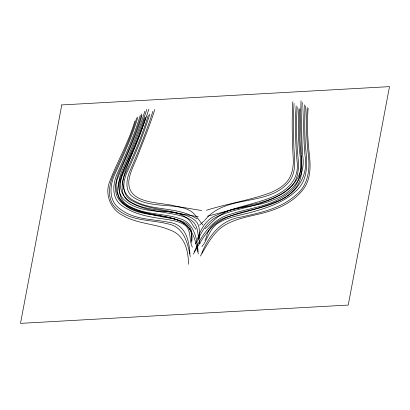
<?xml version="1.0" encoding="UTF-8"?>
<svg xmlns="http://www.w3.org/2000/svg" width="410" height="410" viewBox="0 0 410 410"><rect width="100%" height="100%" fill="white"/><g stroke="black" fill="none" stroke-linecap="round" stroke-linejoin="round"><path stroke-width="0.61" d="M302.298 102.418C301.283 120.033 301.56 137.734 302.703 155.339M294.083 103.428C293.094 117.706 293.504 132.03 293.847 146.324C294.293 157.978 296.948 171.108 289.506 181.271C268.048 207.588 226.12 193.453 204.877 220.196M301.042 100.768L300.489 119.812L301.294 154.237M292.822 101.762C291.782 119.848 292.171 138.006 293.094 156.087M296.148 105.811C294.867 124.143 295.451 142.572 297.009 160.869C300.566 185.105 278.646 196.159 258.869 201.623M304.369 104.816C303.251 121.498 303.528 138.273 304.943 154.929M305.465 105.944C304.394 119.838 304.635 133.814 305.553 147.708C307.233 161.924 308.453 178.616 297.429 189.671C284.56 202.391 266.643 208.136 249.567 212.749C239.583 215.368 229.103 217.008 219.95 222.035C212.452 225.746 209.182 233.777 205.702 240.834A52.951 37.438 -19.3 0 1 204.452 243.007A32.682 23.109 -19.3 0 1 203.657 244.232L201.904 246.615M297.25 106.913C296.03 123.471 296.394 140.143 297.973 156.666M307.223 107.569C306.003 122.2 306.506 136.94 307.91 151.536C310.278 166.593 309.278 184.362 296.358 194.632C281.034 208.705 259.991 212.8 240.383 217.208C220.559 220.257 208.849 235.755 201.792 253.201M299.013 108.496C297.803 122.856 298.244 137.319 299.536 151.654C302.001 166.568 301.683 184.982 287.246 193.961C270.918 206.43 249.736 207.89 230.825 214.148C212.354 218.776 201.295 235.432 194.284 251.909M308.135 108.312C306.803 124.045 307.684 139.887 309.453 155.549M299.925 109.229C298.593 124.994 299.397 140.876 301.171 156.569M191.716 242.459L192.054 238.794A46.284 32.728 -19.3 0 0 192.059 237.836C192.034 233.433 190.296 229.041 187.093 225.987M136.658 117.89C131.159 137.068 122.482 155.098 114.17 173.169C108.501 184.843 106.046 201.336 118.157 209.981C131.989 221.328 150.926 219.581 167.331 223.773C183.7 226.299 187.811 242.894 190.271 256.619M144.694 117.895C139.825 134.526 132.948 150.501 125.475 166.106C121.222 175.9 114.851 187.134 118.977 197.963C133.322 222.025 167.921 208.854 187.006 225.833M137.873 117.024C132.297 136.422 123.712 154.749 115.364 173.061C109.639 184.602 108.004 201.059 120.268 209.11C133.87 219.734 151.946 219.007 168.054 222.174C185.361 223.906 189.01 239.312 189.933 253.867M145.904 117.045C140.287 136.576 131.723 155.067 123.266 173.486C117.065 185.161 117.034 201.156 131.041 207.06C145.96 214.881 163.513 213.205 179.216 218.468C194.007 222.179 197.154 238.722 198.091 251.699M148.312 115.23C142.542 134.583 134.583 153.186 126.193 171.518C121.001 181.937 118.797 197.22 131.753 203.001C145.529 210.73 161.658 211.58 176.792 214.778C182.998 216.265 189.794 217.966 194.166 222.968C198.086 227.847 197.722 234.469 199.07 240.275A52.48 37.105 -19.3 0 0 199.352 241.434L200.044 243.714M140.292 115.169C134.444 134.982 126.029 153.893 117.629 172.718C112.688 183.301 111.018 198.45 122.18 205.805C134.618 214.625 150.162 217.151 164.938 219.155C171.831 220.313 179.278 221.062 185.089 225.3C190.132 229.144 189.681 236.058 190.665 241.674A52.951 37.438 -19.3 0 0 191.106 243.755A32.682 23.109 -19.3 0 0 191.449 244.913L192.336 247.148M141.839 113.893C135.915 133.378 127.997 152.187 119.689 170.755C115.236 180.743 112.278 194.729 121.857 202.801C132.384 211.401 146.406 213.507 159.326 216.219C171.395 219.217 194.729 218.591 191.332 237.441A64.493 45.597 -19.3 0 0 191.373 238.676L191.562 241.131M149.855 113.98C143.977 133.168 136.351 151.782 128.063 170.047C123.102 179.821 120.299 195.109 132.42 200.931C146.447 208.464 162.76 209.31 177.966 213.082C184.218 214.691 190.891 216.424 195.683 221.005C200.562 225.715 199.009 233.029 199.742 239.066M154.801 109.47C149.916 125.455 143.382 140.871 137.401 156.456C134.27 164.42 129.939 172.144 128.858 180.764C126.828 204.964 161.438 201.807 175.921 206.23L201.607 210.545M146.785 109.383C141.429 126.541 134.588 143.203 127.889 159.869C124.584 167.716 120.668 175.695 120.489 184.382C120.232 203.099 142.234 207.896 156.892 209.828L198.271 216.726M144.868 111.207C138.524 131.487 130.349 151.141 122.036 170.678C118.095 180.041 116.091 192.838 124.742 200.285C135.182 209.454 149.758 210.914 163.057 211.514C175.439 211.529 187.657 214.599 193.628 226.556A72.667 51.383 -19.3 0 0 194.355 227.478L195.898 229.298M152.879 111.315C146.616 131.21 138.77 150.583 130.477 169.709C126.28 178.647 123.999 192.121 134.337 197.861C145.934 205.261 160.254 204.749 173.42 206.22C179.288 206.927 185.397 207.819 190.506 211.006C195.862 214.43 198.758 220.324 202.919 224.926M134.844 121.032C128.801 142.193 117.357 161.207 109.629 181.691C104.55 194.401 110.587 209.489 122.851 215.445C137.16 223.87 154.447 223.532 169.535 229.846C184.444 234.715 188.538 250.264 188.426 264.265M141.952 115.789C135.71 137.237 125.644 157.261 117.762 178.073C112.509 190.281 120.253 203.79 132.204 208.111C146.58 214.901 162.934 214.901 177.766 220.206C192.29 224.762 195.734 240.875 198.286 253.903M148.815 109.255C141.619 132.379 130.641 154.18 123.523 177.299C121.298 185.422 124.496 194.591 131.559 199.28C150.275 211.452 174.727 206.261 194.043 217.059A49.892 35.275 -19.3 0 1 195.073 217.669L197.097 218.976M197.425 239.199C200.746 229.098 206.281 218.966 216.89 215.106C230.061 208.987 244.447 206.276 258.203 201.833M204.99 240.383L206.122 237.851A64.493 45.597 -19.3 0 0 206.635 236.59C209.023 224.608 220.483 218.463 231.383 215.762C245.733 211.58 260.391 208.244 274.223 202.453C294.821 195.806 309.099 177.55 304.984 155.446M193.243 254.185C200.198 242.648 206.481 229.923 218.11 222.292C230.784 213.625 246.379 211.529 260.847 207.475C273.849 204.031 287.174 198.614 295.82 187.831C302.493 179.36 302.349 167.859 301.283 157.66M200.393 256.055C207.568 244.16 214.051 230.589 227.048 223.947C240.675 216.675 256.44 215.639 270.892 210.709C283.863 206.399 296.497 199.142 304.415 187.713C310.452 178.417 310.683 166.773 309.509 156.102M195.344 243.981L196.918 241.567A52.48 37.105 -19.3 0 0 197.651 240.352C202.468 230.015 208.705 219.222 220.226 215.388C233.71 209.684 248.352 207.598 262.128 202.755C273.352 198.655 285.375 194.089 293.037 184.444C298.854 176.659 298.895 166.434 298.019 157.184M204.416 220.647L199.578 225.11M205.082 228.785L207.352 226.756A72.667 51.383 -19.3 0 0 208.444 225.731C215.973 217.387 225.341 210.289 236.734 208.567C248.829 206.02 261.375 204.969 272.855 200.054C291.751 193.838 306.167 176.408 302.734 155.836M206.409 210.279C227.171 203.703 248.967 200.5 269.472 193.084C275.105 190.834 280.63 187.98 285.022 183.731C292.463 176.853 293.929 166.142 293.119 156.533M207.46 216.208L252.355 204.498C277.309 199.578 305.727 185.52 301.355 155.426M61.772 104.934L20.5 323.367L348.228 305.066L389.5 86.633L61.772 104.934"/></g></svg>
